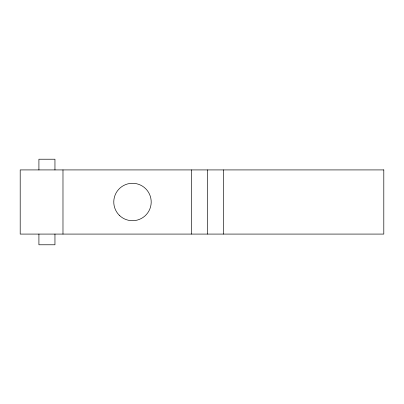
<?xml version="1.0" encoding="UTF-8"?>
<svg xmlns="http://www.w3.org/2000/svg" width="404" height="404" viewBox="0 0 404 404"><rect width="100%" height="100%" fill="white"/><g stroke="black" fill="none" stroke-linecap="round" stroke-linejoin="round"><path stroke-width="0.61" d="M223.387 169.917L223.387 234.067M207.348 169.917L207.348 234.067M191.304 169.917L191.304 234.067M62.979 169.917L62.979 234.078M54.954 169.917L54.954 159.221L38.915 159.221L38.915 169.917M54.954 234.083L54.954 244.779L38.915 244.779L38.915 234.083M383.8 169.917L20.2 169.917L20.2 234.083L383.8 234.083L383.8 169.917M119.256 215.231A18.715 18.715 0 0 0 150.566 206.838A18.715 18.715 0 0 0 127.644 183.921A18.715 18.715 0 0 0 119.256 215.231"/></g></svg>
